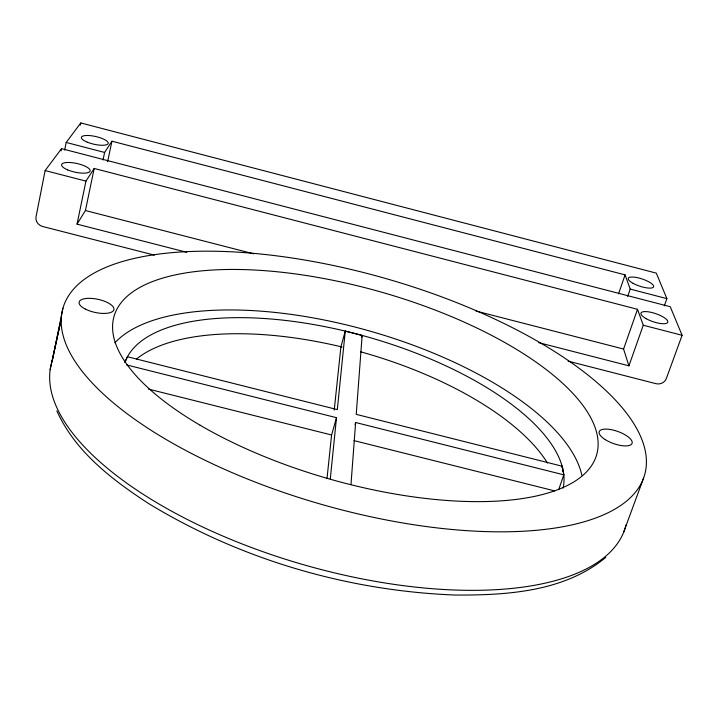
<?xml version="1.0" encoding="UTF-8"?>
<svg xmlns="http://www.w3.org/2000/svg" width="718" height="718" viewBox="0 0 718 718"><rect width="100%" height="100%" fill="white"/><g stroke="black" fill="none" stroke-linecap="round" stroke-linejoin="round"><path stroke-width="1.08" d="M350.985 484.551L355.625 422.498L563.818 474.849L558.703 489.622M334.229 410.068L340.915 346.722L345.268 331.115L362.141 335.423L356.236 414.358L562.158 466.206L563.818 474.849M330.289 478.951L336.5 417.688L126.449 364.879M345.268 331.115L337.316 409.601L127.472 356.756L125.022 362.132M327.031 478.278L331.599 434.991L336.5 417.688M568.144 361.163L656.09 383.708A8.158 7.342 -15.8 0 0 666.349 378.548L682.1 335.279L670.244 306.721L61.542 148.653L45.126 170.561L36.035 216.809A8.419 7.683 31.6 0 0 42.613 226.484L154.451 255.15M61.102 150.816L61.542 148.653M64.638 150.143L66.182 142.451L80.793 122.949L656.306 273.127L666.887 298.634L664.312 305.85M80.353 125.112L80.793 122.949M62.942 308.184L52.226 360.741L61.183 319.268L50.134 369.797M186.77 252.296L77.041 224.133L85.945 181.115L94.184 168.461L637.512 309.296L643.265 325.236L628.932 365.821L538.76 342.666M77.041 224.133L85.424 210.527L94.184 168.461M103.033 159.97L104.613 152.449L111.945 141.195L625.082 274.877L630.216 289.094L627.685 296.417M107.61 161.729L111.945 141.195M361.585 337.379L362.141 335.423M355.042 424.535L355.625 422.498M618.557 293.833L625.082 274.877M561.79 467.256L562.158 466.206M562.822 471.609L563.19 470.559M628.932 365.821L623.583 349.038L637.512 309.296M623.556 532.46L643.561 478.152A302.565 117.411 16 0 0 244.892 252.637A302.565 117.411 16 0 0 173.038 443.482A302.565 117.411 16 0 0 643.561 478.152M605.777 557.383C564.608 591.614 507.554 595.267 456.289 595.051L454.063 594.998C347.772 590.672 242.137 559.905 150.933 504.96L148.895 503.749C112.358 479.929 75.166 451.748 56.866 410.867M340.915 346.722L341.974 346.974M148.464 389.084L331.599 434.991M353.902 440.583L554.718 490.915M85.424 210.527L253.598 253.813M476.025 311.056L623.583 349.038M45.126 170.561L85.945 181.115M643.265 325.236L682.1 335.279M66.182 142.451L104.613 152.449M630.216 289.094L666.887 298.634M626.033 524.939A298.455 125.049 16 0 1 304.019 564.86A298.455 125.049 16 0 1 52.288 360.544M114.871 342.836A248.195 102.288 16 0 1 369.492 330.971A248.195 102.288 16 0 1 581.849 475.253M136.429 359.081A226.987 95.7 16 0 1 341.714 346.911M360.562 351.784A226.987 95.7 16 0 1 547.484 463.038M124.905 362.446A228.001 93.816 16 0 1 369.483 337.469A228.001 93.816 16 0 1 563.091 488.141M646.182 318.693A14.172 4.245 18.8 0 0 667.749 322.328A14.172 4.245 18.8 0 0 649.18 311.953A14.172 4.245 18.8 0 0 646.182 318.693M67.645 169.879A14.575 4.434 12.4 0 0 90.1 171.037A14.575 4.434 12.4 0 0 69.924 162.51A14.575 4.434 12.4 0 0 67.645 169.879M633.123 283.35A13.364 3.796 18.4 0 0 653.551 286.931A13.364 3.796 18.4 0 0 636.13 277.426A13.364 3.796 18.4 0 0 633.123 283.35M87.174 142.128A13.741 3.949 12.7 0 0 108.203 143.456A13.741 3.949 12.7 0 0 89.086 135.54A13.741 3.949 12.7 0 0 87.174 142.128M200.098 425.209A251.022 96.975 16 0 0 594.71 459.996A251.022 96.975 16 0 0 271.431 271.224A251.022 96.975 16 0 0 200.098 425.209M85.361 309.108A17.806 6.722 12.1 0 0 113.74 310.167A17.806 6.722 12.1 0 0 90.45 298.347A17.806 6.722 12.1 0 0 85.361 309.108M605.31 439.667A17.447 6.426 19.6 0 0 632.037 443.473A17.447 6.426 19.6 0 0 609.582 429.382A17.447 6.426 19.6 0 0 605.31 439.667"/></g></svg>
